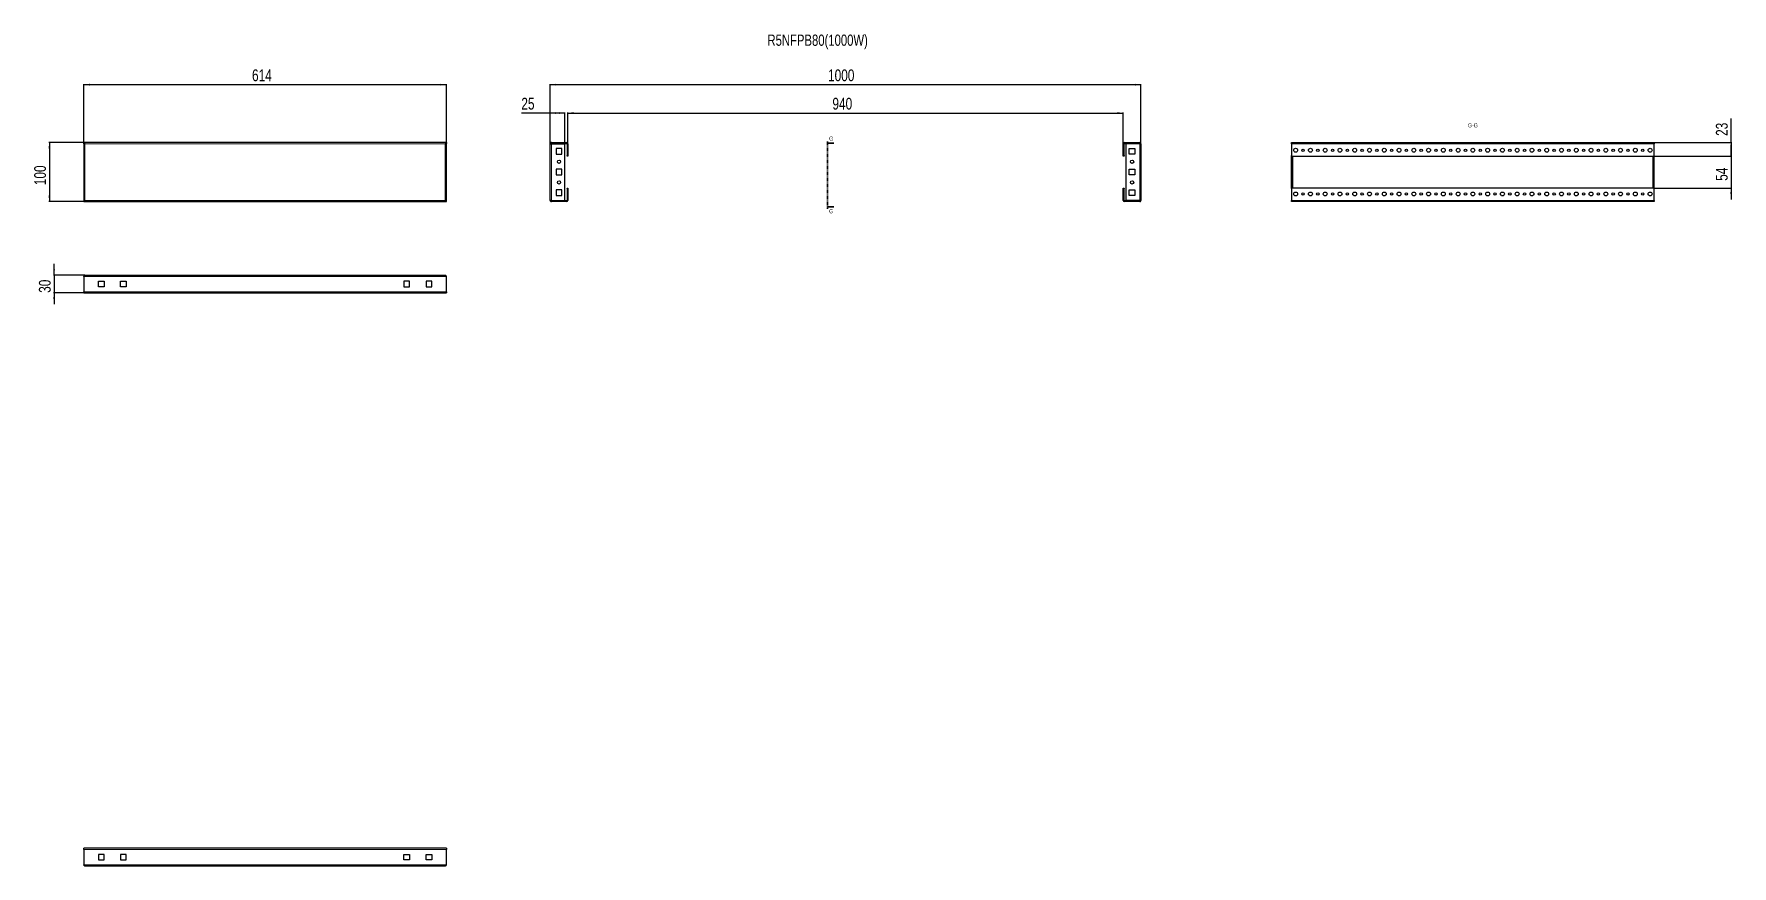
# Model space of a CAD drawing. Header units: millimetres. Extents: x -214 to 2660, y -892 to 516.
import ezdxf

# ---------------------------------------------------------------- set-up
doc = ezdxf.new("R2010")
doc.units = ezdxf.units.MM
doc.linetypes.add('CENTER', pattern=[10.16, 6.35, -1.27, 1.27, -1.27])
doc.layers.add('FORMAT', color=7, linetype='Continuous')
doc.styles.add('SLDTEXTSTYLE0', font='TXT', dxfattribs={"width": 0.75})
doc.dimstyles.new('SLDDIMSTYLE0', dxfattribs={"dimtxt": 20, "dimasz": 10, "dimexe": 0, "dimexo": 0.0625, "dimgap": 5, "dimtad": 2, "dimdec": 1, "dimrnd": 1e-09, "dimzin": 12, "dimdsep": 46, "dimtxsty": 'SLDTEXTSTYLE0', "dimsah": 1, "dimcen": 0.09, "dimadec": 0, "dimazin": 3, "dimtfac": 1, "dimtofl": 0, "dimtmove": 0, "dimatfit": 3, "dimfxl": 0, "dimfrac": 2, "dimtolj": 1, "dimtzin": 12, "dimarcsym": 0})
doc.dimstyles.new('SLDDIMSTYLE1', dxfattribs={"dimtxt": 20, "dimasz": 10, "dimexe": 0, "dimexo": 0.0625, "dimgap": 5, "dimtad": 2, "dimdec": 1, "dimrnd": 1e-09, "dimzin": 12, "dimdsep": 46, "dimtxsty": 'SLDTEXTSTYLE0', "dimsah": 1, "dimcen": 0.09, "dimadec": 0, "dimazin": 3, "dimtfac": 1, "dimtmove": 0, "dimatfit": 0, "dimfxl": 0, "dimfrac": 2, "dimtolj": 1, "dimtzin": 12, "dimarcsym": 0})

# ---------------------------------------------------------------- blocks, each defined once
blk = doc.blocks.new('_D')
at = {"layer": 'FORMAT'}
for p, q in [((-129.8, 330.6), (-129.8, 431.6)), ((484.2, 330.6), (484.2, 431.6)), ((-129.8, 430.6), (484.2, 430.6))]:
    blk.add_line(p, q, dxfattribs=at)
for points in [[(-129.8, 430.6), (-119.8, 429), (-119.8, 432.1)], [(484.2, 430.6), (474.2, 432.1), (474.2, 429)]]:
    blk.add_solid(points, dxfattribs=at)
at = {"layer": 'FORMAT', "insert": (155.1, 456.4), "char_height": 20, "attachment_point": 1, "style": 'SLDTEXTSTYLE0'}
blk.add_mtext('614', dxfattribs=at)
blk = doc.blocks.new('_D_1')
at = {"layer": 'FORMAT'}
for p, q in [((-129.8, 332.6), (-188.9, 332.6)), ((-187.9, 332.6), (-187.9, 232.6)), ((-129.8, 232.6), (-188.9, 232.6))]:
    blk.add_line(p, q, dxfattribs=at)
for points in [[(-187.9, 332.6), (-189.5, 322.6), (-186.4, 322.6)], [(-187.9, 232.6), (-186.4, 242.6), (-189.5, 242.6)]]:
    blk.add_solid(points, dxfattribs=at)
at = {"layer": 'FORMAT', "insert": (-213.7, 260.4), "char_height": 20, "attachment_point": 1, "rotation": 90, "style": 'SLDTEXTSTYLE0'}
blk.add_mtext('100', dxfattribs=at)
blk = doc.blocks.new('_D_2')
at = {"layer": 'FORMAT'}
for p, q in [((659.8, 330.5), (659.8, 431.6)), ((1659.8, 330.5), (1659.8, 431.6)), ((659.8, 430.6), (1659.8, 430.6))]:
    blk.add_line(p, q, dxfattribs=at)
for points in [[(659.8, 430.6), (669.8, 429), (669.8, 432.1)], [(1659.8, 430.6), (1649.8, 432.1), (1649.8, 429)]]:
    blk.add_solid(points, dxfattribs=at)
at = {"layer": 'FORMAT', "insert": (1130.2, 456.4), "char_height": 20, "attachment_point": 1, "style": 'SLDTEXTSTYLE0'}
blk.add_mtext('1000', dxfattribs=at)
blk = doc.blocks.new('_D_3')
at = {"layer": 'FORMAT'}
for p, q in [((689.8, 330.5), (689.8, 383.6)), ((689.8, 382.6), (1629.8, 382.6)), ((1629.8, 330.5), (1629.8, 383.6))]:
    blk.add_line(p, q, dxfattribs=at)
for points in [[(689.8, 382.6), (699.8, 381), (699.8, 384.1)], [(1629.8, 382.6), (1619.8, 384.1), (1619.8, 381)]]:
    blk.add_solid(points, dxfattribs=at)
at = {"layer": 'FORMAT', "insert": (1137.6, 408.4), "char_height": 20, "attachment_point": 1, "style": 'SLDTEXTSTYLE0'}
blk.add_mtext('940', dxfattribs=at)
blk = doc.blocks.new('_D_4')
at = {"layer": 'FORMAT'}
for p, q in [((659.8, 382.6), (611, 382.6)), ((659.8, 330.5), (659.8, 383.6)), ((684.8, 382.6), (659.8, 382.6)), ((684.8, 330.6), (684.8, 383.6))]:
    blk.add_line(p, q, dxfattribs=at)
for points in [[(659.8, 382.6), (669.8, 381), (669.8, 384.1)], [(684.8, 382.6), (674.8, 384.1), (674.8, 381)]]:
    blk.add_solid(points, dxfattribs=at)
at = {"layer": 'FORMAT', "insert": (611, 408.4), "char_height": 20, "attachment_point": 1, "style": 'SLDTEXTSTYLE0'}
blk.add_mtext('25', dxfattribs=at)
blk = doc.blocks.new('_D_5')
at = {"layer": 'FORMAT'}
for p, q in [((-179.9, 108), (-179.9, 127.3)), ((-127.7, 108), (-180.9, 108)), ((-179.9, 108), (-179.9, 78)), ((-129.8, 78), (-180.9, 78)), ((-179.9, 78), (-179.9, 58.8))]:
    blk.add_line(p, q, dxfattribs=at)
for points in [[(-179.9, 108), (-178.4, 118), (-181.5, 118)], [(-179.9, 78), (-181.5, 68), (-178.4, 68)]]:
    blk.add_solid(points, dxfattribs=at)
at = {"layer": 'FORMAT', "insert": (-205.7, 78.2), "char_height": 20, "attachment_point": 1, "rotation": 90, "style": 'SLDTEXTSTYLE0'}
blk.add_mtext('30', dxfattribs=at)
blk = doc.blocks.new('_D_6')
at = {"layer": 'FORMAT'}
for p, q in [((2658.9, 309.6), (2658.9, 328.8)), ((2527.8, 309.6), (2659.9, 309.6)), ((2658.9, 309.6), (2658.9, 255.6)), ((2527.8, 255.6), (2659.9, 255.6)), ((2658.9, 255.6), (2658.9, 236.3))]:
    blk.add_line(p, q, dxfattribs=at)
for points in [[(2658.9, 309.6), (2660.5, 319.6), (2657.4, 319.6)], [(2658.9, 255.6), (2657.4, 245.6), (2660.5, 245.6)]]:
    blk.add_solid(points, dxfattribs=at)
at = {"layer": 'FORMAT', "insert": (2633.1, 267.8), "char_height": 20, "attachment_point": 1, "rotation": 90, "style": 'SLDTEXTSTYLE0'}
blk.add_mtext('54', dxfattribs=at)
blk = doc.blocks.new('_D_7')
at = {"layer": 'FORMAT'}
for p, q in [((2658.9, 332.6), (2658.9, 373.3)), ((2528.8, 332.6), (2659.9, 332.6)), ((2658.9, 332.6), (2658.9, 309.6)), ((2527.8, 309.6), (2659.9, 309.6))]:
    blk.add_line(p, q, dxfattribs=at)
for points in [[(2658.9, 332.6), (2657.4, 322.6), (2660.5, 322.6)], [(2658.9, 309.6), (2660.5, 319.6), (2657.4, 319.6)]]:
    blk.add_solid(points, dxfattribs=at)
at = {"layer": 'FORMAT', "insert": (2633.1, 343.8), "char_height": 20, "attachment_point": 1, "rotation": 90, "style": 'SLDTEXTSTYLE0'}
blk.add_mtext('23', dxfattribs=at)

msp = doc.modelspace()

# ---------------------------------------------------------------- linework, layer by layer
at = {"color": 7, "linetype": 'Continuous', "lineweight": 25}
for p, q in [((484.22, 332.57), (-129.78, 332.57)), ((-129.78, 331.07), (-129.78, 332.57)), ((-129.78, 331.07), (-129.78, 330.57)), ((-129.78, 330.57), (-129.78, 234.57)), ((-129.78, 330.57), (-128.28, 330.57)), ((484.22, 330.57), (482.72, 330.57)), ((484.22, 332.57), (484.22, 331.07)), ((484.22, 330.57), (484.22, 331.07)), ((484.22, 234.57), (484.22, 330.57)), ((659.8, 234.67), (659.8, 330.47)), ((661.9, 332.57), (661.9, 331.07)), ((661.9, 332.57), (687.7, 332.57)), ((661.9, 331.07), (687.7, 331.07)), ((661.9, 330.57), (684.8, 330.57)), ((670.05, 322.32), (670.05, 312.82)), ((679.55, 322.32), (670.05, 322.32)), ((679.55, 312.82), (679.55, 322.32)), ((684.8, 234.57), (684.8, 330.57)), ((688.3, 330.47), (688.3, 310.57)), ((689.8, 330.47), (689.8, 310.57)), ((1629.8, 310.57), (1629.8, 330.47)), ((1631.3, 310.57), (1631.3, 330.47)), ((1631.9, 332.57), (1657.7, 332.57)), ((1631.9, 331.07), (1657.7, 331.07)), ((1634.8, 234.57), (1634.8, 330.57)), ((1657.7, 330.57), (1634.8, 330.57)), ((1640.05, 322.32), (1649.55, 322.32)), ((1640.05, 312.82), (1640.05, 322.32)), ((1649.55, 322.32), (1649.55, 312.82)), ((1657.7, 331.07), (1657.7, 332.57)), ((1659.8, 330.47), (1659.8, 234.67)), ((1914.75, 332.57), (2528.75, 332.57)), ((1914.75, 330.47), (1914.75, 332.57)), ((1914.75, 330.47), (1914.75, 310.57)), ((2528.75, 332.57), (2528.75, 330.47)), ((2528.75, 310.57), (2528.75, 330.47)), ((670.05, 312.82), (679.55, 312.82)), ((688.3, 310.57), (689.8, 310.57)), ((688.3, 309.57), (688.3, 310.57)), ((689.8, 309.57), (688.3, 309.57)), ((689.8, 310.57), (689.8, 309.57)), ((1629.8, 310.57), (1631.3, 310.57)), ((1629.8, 309.57), (1629.8, 310.57)), ((1631.3, 309.57), (1629.8, 309.57)), ((1631.3, 310.57), (1631.3, 309.57)), ((1649.55, 312.82), (1640.05, 312.82)), ((1914.75, 310.57), (1915.75, 309.57)), ((1914.75, 254.57), (1914.75, 310.57)), ((1915.75, 309.57), (2527.75, 309.57)), ((1916.25, 255.57), (1916.25, 309.57)), ((2527.25, 255.57), (2527.25, 309.57)), ((2527.75, 309.57), (2528.75, 310.57)), ((2528.75, 254.57), (2528.75, 310.57)), ((670.05, 287.32), (670.05, 277.82)), ((679.55, 287.32), (670.05, 287.32)), ((670.05, 277.82), (679.55, 277.82)), ((679.55, 277.82), (679.55, 287.32)), ((1640.05, 287.32), (1649.55, 287.32)), ((1640.05, 277.82), (1640.05, 287.32)), ((1649.55, 277.82), (1640.05, 277.82)), ((1649.55, 287.32), (1649.55, 277.82)), ((-128.28, 234.57), (-129.78, 234.57)), ((-129.78, 234.57), (-129.78, 234.07)), ((-129.78, 234.07), (-129.78, 232.57)), ((-129.78, 232.57), (484.22, 232.57)), ((482.72, 234.57), (484.22, 234.57)), ((484.22, 234.07), (484.22, 234.57)), ((484.22, 232.57), (484.22, 234.07)), ((661.9, 234.57), (684.8, 234.57)), ((661.9, 232.57), (661.9, 234.07)), ((687.7, 234.07), (661.9, 234.07)), ((687.7, 232.57), (661.9, 232.57)), ((679.55, 252.32), (670.05, 252.32)), ((670.05, 252.32), (670.05, 242.82)), ((670.05, 242.82), (679.55, 242.82)), ((679.55, 242.82), (679.55, 252.32)), ((688.3, 254.57), (688.3, 255.57)), ((688.3, 255.57), (689.8, 255.57)), ((689.8, 254.57), (688.3, 254.57)), ((688.3, 254.57), (688.3, 234.67)), ((689.8, 255.57), (689.8, 254.57)), ((689.8, 254.57), (689.8, 234.67)), ((1629.8, 255.57), (1631.3, 255.57)), ((1629.8, 254.57), (1629.8, 255.57)), ((1631.3, 254.57), (1629.8, 254.57)), ((1629.8, 234.67), (1629.8, 254.57)), ((1631.3, 255.57), (1631.3, 254.57)), ((1631.3, 234.67), (1631.3, 254.57)), ((1657.7, 234.07), (1631.9, 234.07)), ((1657.7, 232.57), (1631.9, 232.57)), ((1657.7, 234.57), (1634.8, 234.57)), ((1640.05, 252.32), (1649.55, 252.32)), ((1640.05, 242.82), (1640.05, 252.32)), ((1649.55, 242.82), (1640.05, 242.82)), ((1649.55, 252.32), (1649.55, 242.82)), ((1657.7, 234.07), (1657.7, 232.57)), ((1915.75, 255.57), (1914.75, 254.57)), ((1914.75, 254.57), (1914.75, 234.67)), ((1914.75, 232.57), (1914.75, 234.67)), ((2528.75, 232.57), (1914.75, 232.57)), ((2527.75, 255.57), (1915.75, 255.57)), ((2528.75, 254.57), (2527.75, 255.57)), ((2528.75, 234.67), (2528.75, 254.57)), ((2528.75, 234.67), (2528.75, 232.57)), ((-129.78, 105.92), (-129.78, 80.12)), ((-127.68, 108.02), (482.12, 108.02)), ((-104.78, 97.77), (-95.28, 97.77)), ((-104.78, 88.27), (-104.78, 97.77)), ((-95.28, 88.27), (-104.78, 88.27)), ((-95.28, 97.77), (-95.28, 88.27)), ((-67.28, 97.77), (-57.78, 97.77)), ((-67.28, 88.27), (-67.28, 97.77)), ((-57.78, 88.27), (-67.28, 88.27)), ((-57.78, 97.77), (-57.78, 88.27)), ((421.72, 97.77), (412.22, 97.77)), ((412.22, 97.77), (412.22, 88.27)), ((412.22, 88.27), (421.72, 88.27)), ((421.72, 88.27), (421.72, 97.77)), ((449.72, 97.77), (449.72, 88.27)), ((459.22, 97.77), (449.72, 97.77)), ((449.72, 88.27), (459.22, 88.27)), ((459.22, 88.27), (459.22, 97.77)), ((484.22, 80.12), (484.22, 105.92)), ((-129.78, 78.02), (-129.78, 80.12)), ((-129.78, 78.02), (484.22, 78.02)), ((484.22, 80.12), (484.22, 78.02)), ((-129.78, -864.08), (-129.78, -861.98)), ((484.22, -861.98), (-129.78, -861.98)), ((484.22, -861.98), (484.22, -864.08)), ((-129.78, -864.08), (-129.78, -889.88)), ((-95.28, -872.23), (-104.78, -872.23)), ((-104.78, -872.23), (-104.78, -881.73)), ((-104.78, -881.73), (-95.28, -881.73)), ((-95.28, -881.73), (-95.28, -872.23)), ((-57.78, -872.23), (-67.28, -872.23)), ((-67.28, -872.23), (-67.28, -881.73)), ((-67.28, -881.73), (-57.78, -881.73)), ((-57.78, -881.73), (-57.78, -872.23)), ((412.22, -881.73), (412.22, -872.23)), ((412.22, -872.23), (421.72, -872.23)), ((421.72, -881.73), (412.22, -881.73)), ((421.72, -872.23), (421.72, -881.73)), ((449.72, -872.23), (459.22, -872.23)), ((449.72, -881.73), (449.72, -872.23)), ((459.22, -881.73), (449.72, -881.73)), ((459.22, -872.23), (459.22, -881.73)), ((484.22, -889.88), (484.22, -864.08)), ((482.12, -891.98), (-127.68, -891.98))]:
    msp.add_line(p, q, dxfattribs=at)
at = {"color": 8, "linetype": 'Continuous', "lineweight": 18}
for p, q in [((482.12, 330.47), (-127.68, 330.47)), ((-127.68, 330.47), (-127.68, 234.67)), ((482.12, 234.67), (482.12, 330.47)), ((661.9, 234.57), (661.9, 330.57)), ((687.7, 331.07), (687.7, 332.57)), ((688.3, 330.47), (689.8, 330.47)), ((1631.3, 330.47), (1629.8, 330.47)), ((1631.9, 331.07), (1631.9, 332.57)), ((1657.7, 330.57), (1657.7, 234.57)), ((1914.75, 330.47), (2528.75, 330.47)), ((1916.85, 255.57), (1916.85, 309.57)), ((2526.65, 309.57), (2526.65, 255.57)), ((-127.68, 234.67), (482.12, 234.67)), ((687.7, 234.07), (687.7, 232.57)), ((688.3, 234.67), (689.8, 234.67)), ((1631.3, 234.67), (1629.8, 234.67)), ((1631.9, 234.07), (1631.9, 232.57)), ((2528.75, 234.67), (1914.75, 234.67)), ((-129.78, 105.92), (484.22, 105.92)), ((-129.78, 80.12), (484.22, 80.12)), ((484.22, -864.08), (-129.78, -864.08)), ((484.22, -889.88), (-129.78, -889.88))]:
    msp.add_line(p, q, dxfattribs=at)
at = {"color": 7, "linetype": 'CENTER', "lineweight": 35}
msp.add_line((1129.53, 334.64), (1129.53, 220.56), dxfattribs=at)
at = {"color": 7, "linetype": 'Continuous', "lineweight": 35}
for p, q in [((1140.17, 331.64), (1129.53, 331.64)), ((1140.17, 223.56), (1129.53, 223.56))]:
    msp.add_line(p, q, dxfattribs=at)
at = {"color": 7, "linetype": 'Continuous', "lineweight": 25}
for centre, radius in [((1921.75, 319.57), 3.25), ((1934.25, 319.57), 2.1), ((1946.75, 319.57), 3.25), ((1959.25, 319.57), 2.1), ((1971.75, 319.57), 3.25), ((1984.25, 319.57), 2.1), ((1996.75, 319.57), 3.25), ((2009.25, 319.57), 2.1), ((2021.75, 319.57), 3.25), ((2034.25, 319.57), 2.1), ((2046.75, 319.57), 3.25), ((2059.25, 319.57), 2.1), ((2071.75, 319.57), 3.25), ((2084.25, 319.57), 2.1), ((2096.75, 319.57), 3.25), ((2109.25, 319.57), 2.1), ((2121.75, 319.57), 3.25), ((2134.25, 319.57), 2.1), ((2146.75, 319.57), 3.25), ((2159.25, 319.57), 2.1), ((2171.75, 319.57), 3.25), ((2184.25, 319.57), 2.1), ((2196.75, 319.57), 3.25), ((2209.25, 319.57), 2.1), ((2221.75, 319.57), 3.25), ((2234.25, 319.57), 2.1), ((2246.75, 319.57), 3.25), ((2259.25, 319.57), 2.1), ((2271.75, 319.57), 3.25), ((2284.25, 319.57), 2.1), ((2296.75, 319.57), 3.25), ((2309.25, 319.57), 2.1), ((2321.75, 319.57), 3.25), ((2334.25, 319.57), 2.1), ((2346.75, 319.57), 3.25), ((2359.25, 319.57), 2.1), ((2371.75, 319.57), 3.25), ((2384.25, 319.57), 2.1), ((2396.75, 319.57), 3.25), ((2409.25, 319.57), 2.1), ((2421.75, 319.57), 3.25), ((2434.25, 319.57), 2.1), ((2446.75, 319.57), 3.25), ((2459.25, 319.57), 2.1), ((2471.75, 319.57), 3.25), ((2484.25, 319.57), 2.1), ((2496.75, 319.57), 3.25), ((2509.25, 319.57), 2.1), ((2521.75, 319.57), 3.25), ((674.8, 300.07), 2.75), ((1644.8, 300.07), 2.75), ((674.8, 265.07), 2.75), ((1644.8, 265.07), 2.75), ((1921.75, 245.57), 3.25), ((1934.25, 245.57), 2.1), ((1946.75, 245.57), 3.25), ((1959.25, 245.57), 2.1), ((1971.75, 245.57), 3.25), ((1984.25, 245.57), 2.1), ((1996.75, 245.57), 3.25), ((2009.25, 245.57), 2.1), ((2021.75, 245.57), 3.25), ((2034.25, 245.57), 2.1), ((2046.75, 245.57), 3.25), ((2059.25, 245.57), 2.1), ((2071.75, 245.57), 3.25), ((2084.25, 245.57), 2.1), ((2096.75, 245.57), 3.25), ((2109.25, 245.57), 2.1), ((2121.75, 245.57), 3.25), ((2134.25, 245.57), 2.1), ((2146.75, 245.57), 3.25), ((2159.25, 245.57), 2.1), ((2171.75, 245.57), 3.25), ((2184.25, 245.57), 2.1), ((2196.75, 245.57), 3.25), ((2209.25, 245.57), 2.1), ((2221.75, 245.57), 3.25), ((2234.25, 245.57), 2.1), ((2246.75, 245.57), 3.25), ((2259.25, 245.57), 2.1), ((2271.75, 245.57), 3.25), ((2284.25, 245.57), 2.1), ((2296.75, 245.57), 3.25), ((2309.25, 245.57), 2.1), ((2321.75, 245.57), 3.25), ((2334.25, 245.57), 2.1), ((2346.75, 245.57), 3.25), ((2359.25, 245.57), 2.1), ((2371.75, 245.57), 3.25), ((2384.25, 245.57), 2.1), ((2396.75, 245.57), 3.25), ((2409.25, 245.57), 2.1), ((2421.75, 245.57), 3.25), ((2434.25, 245.57), 2.1), ((2446.75, 245.57), 3.25), ((2459.25, 245.57), 2.1), ((2471.75, 245.57), 3.25), ((2484.25, 245.57), 2.1), ((2496.75, 245.57), 3.25), ((2509.25, 245.57), 2.1), ((2521.75, 245.57), 3.25)]:
    msp.add_circle(centre, radius, dxfattribs=at)
for centre, radius, start, end in [((687.7, 330.47), 2.1, 0, 90), ((687.7, 330.47), 0.6, 0, 90), ((1631.9, 330.47), 2.1, 90, 180), ((1631.9, 330.47), 0.6, 90, 180), ((687.7, 234.67), 0.6, 270, 360), ((687.7, 234.67), 2.1, 270, 0), ((1631.9, 234.67), 2.1, 180, 270), ((1631.9, 234.67), 0.6, 180, 270)]:
    msp.add_arc(centre, radius, start, end, dxfattribs=at)
for points, knots in [([(-127.68, 330.47), (-127.86, 330.75), (-128.22, 331.31), (-128.75, 332.01), (-129.27, 332.48), (-129.62, 332.54), (-129.78, 332.57)], [0, 0, 0, 0, 0.25475266, 0.50964469, 0.7645377, 1, 1, 1, 1]), ([(-127.68, 330.47), (-127.86, 330.55), (-128.23, 330.71), (-128.92, 330.98), (-129.44, 331.03), (-129.78, 331.07)], [0, 0, 0, 0, 0.2598775, 0.5197391, 1, 1, 1, 1]), ([(1659.8, 330.47), (1659.77, 330.75), (1659.7, 331.31), (1659.2, 332.01), (1658.5, 332.48), (1657.96, 332.54), (1657.7, 332.57)], [0, 0, 0, 0, 0.25475266, 0.50964469, 0.7645377, 1, 1, 1, 1]), ([(1658.3, 330.47), (1658.29, 330.55), (1658.27, 330.71), (1658.08, 330.98), (1657.85, 331.03), (1657.7, 331.07)], [0, 0, 0, 0, 0.2598775, 0.5197391, 1, 1, 1, 1]), ([(482.12, 108.02), (482.3, 107.99), (482.65, 107.92), (483.19, 107.42), (483.71, 106.72), (484.06, 106.18), (484.22, 105.92)], [0, 0, 0, 0, 0.2547527, 0.5096447, 0.7645377, 1, 1, 1, 1]), ([(-127.68, -891.98), (-127.86, -891.95), (-128.22, -891.88), (-128.75, -891.38), (-129.27, -890.68), (-129.62, -890.14), (-129.78, -889.88)], [0, 0, 0, 0, 0.25475266, 0.50964469, 0.7645377, 1, 1, 1, 1])]:
    msp.add_open_spline(points, degree=3, knots=knots, dxfattribs=at)
for points in [[(-129.78, 330.57), (-129.75, 330.56), (-129.69, 330.54), (-129.2, 330.52), (-128.51, 330.49), (-127.96, 330.47), (-127.68, 330.47)], [(484.22, 332.57), (484.04, 332.53), (483.69, 332.47), (483.17, 331.99), (482.64, 331.29), (482.29, 330.74), (482.12, 330.47)], [(484.22, 331.07), (483.87, 331.03), (483.17, 330.95), (482.47, 330.63), (482.12, 330.47)], [(482.12, 330.47), (482.39, 330.47), (482.95, 330.49), (483.64, 330.52), (484.13, 330.54), (484.19, 330.56), (484.22, 330.57)], [(661.9, 332.57), (661.63, 332.53), (661.08, 332.47), (660.38, 331.99), (659.9, 331.29), (659.83, 330.74), (659.8, 330.47)], [(659.8, 330.47), (659.83, 330.47), (659.9, 330.49), (660.38, 330.52), (661.08, 330.54), (661.63, 330.56), (661.9, 330.57)], [(661.9, 331.07), (661.74, 331.03), (661.41, 330.95), (661.34, 330.63), (661.3, 330.47)], [(1657.7, 330.57), (1657.98, 330.56), (1658.53, 330.54), (1659.22, 330.52), (1659.71, 330.49), (1659.77, 330.47), (1659.8, 330.47)], [(-129.78, 232.57), (-129.61, 232.6), (-129.26, 232.66), (-128.73, 233.15), (-128.21, 233.84), (-127.86, 234.39), (-127.68, 234.67)], [(-127.68, 234.67), (-127.96, 234.66), (-128.51, 234.64), (-129.2, 234.62), (-129.69, 234.59), (-129.75, 234.57), (-129.78, 234.57)], [(-129.78, 234.07), (-129.43, 234.1), (-128.73, 234.18), (-128.03, 234.5), (-127.68, 234.67)], [(482.12, 234.67), (482.29, 234.39), (482.64, 233.84), (483.17, 233.15), (483.69, 232.66), (484.04, 232.6), (484.22, 232.57)], [(484.22, 234.57), (484.19, 234.57), (484.13, 234.59), (483.64, 234.62), (482.95, 234.64), (482.39, 234.66), (482.12, 234.67)], [(482.12, 234.67), (482.47, 234.5), (483.17, 234.18), (483.87, 234.1), (484.22, 234.07)], [(661.9, 234.57), (661.63, 234.57), (661.08, 234.59), (660.38, 234.62), (659.9, 234.64), (659.83, 234.66), (659.8, 234.67)], [(659.8, 234.67), (659.83, 234.39), (659.9, 233.84), (660.38, 233.15), (661.08, 232.66), (661.63, 232.6), (661.9, 232.57)], [(661.3, 234.67), (661.34, 234.5), (661.41, 234.18), (661.74, 234.1), (661.9, 234.07)], [(1657.7, 234.07), (1657.86, 234.1), (1658.19, 234.18), (1658.26, 234.5), (1658.3, 234.67)], [(1657.7, 232.57), (1657.98, 232.6), (1658.53, 232.66), (1659.22, 233.15), (1659.71, 233.84), (1659.77, 234.39), (1659.8, 234.67)], [(1659.8, 234.67), (1659.77, 234.66), (1659.71, 234.64), (1659.22, 234.62), (1658.53, 234.59), (1657.98, 234.57), (1657.7, 234.57)], [(-129.78, 105.92), (-129.61, 106.19), (-129.26, 106.75), (-128.73, 107.44), (-128.21, 107.92), (-127.86, 107.99), (-127.68, 108.02)], [(484.22, -889.88), (484.04, -890.16), (483.69, -890.71), (483.17, -891.4), (482.64, -891.89), (482.29, -891.95), (482.12, -891.98)]]:
    msp.add_open_spline(points, degree=3, dxfattribs=at)
at = {"color": 7, "linetype": 'Continuous', "lineweight": 35}
for points in [[(1129.53, 331.64), (1136.53, 330.52), (1136.53, 332.76)], [(1129.53, 223.56), (1136.53, 222.44), (1136.53, 224.68)]]:
    msp.add_solid(points, dxfattribs=at)

# ---------------------------------------------------------------- texts
at = {"color": 7, "linetype": 'Continuous', "char_height": 7, "attachment_point": 1, "style": 'SLDTEXTSTYLE0'}
for insert in [(1132.03, 342.74), (1132.03, 219.86)]:
    msp.add_mtext('G', dxfattribs=dict(at, insert=insert))
at = {"layer": 'FORMAT', "style": 'SLDTEXTSTYLE0'}
for s, insert, char_height, attachment_point in [('R5NFPB80(1000W)', (1027.66, 515.37), 19.05, 1), ('G-G', (2221.77, 365.26), 7, 2)]:
    msp.add_mtext(s, dxfattribs=dict(at, insert=insert, char_height=char_height, attachment_point=attachment_point))

# ---------------------------------------------------------------- dimensions: what is measured, and where the dimension line sits
at = {"layer": 'FORMAT'}
for base, p1, p2, picture, middle in [((484.22, 430.57), (-129.78, 330.57), (484.22, 330.57), '_D', (177.22, 430.57)), ((1629.8, 382.57), (689.8, 330.47), (1629.8, 330.47), '_D_3', (1159.8, 382.57))]:
    dim = msp.add_linear_dim(base=base, p1=p1, p2=p2, dimstyle='SLDDIMSTYLE0', dxfattribs=at)
    dim.commit()
    dim.dimension.update_dxf_attribs({"geometry": picture, "text_midpoint": middle, "dimtype": 160})
for base, p1, p2, angle, dimstyle, picture, middle in [((1659.8, 430.57), (659.8, 330.47), (1659.8, 330.47), 0, 'SLDDIMSTYLE0', '_D_2', (1159.8, 430.57)), ((659.8, 382.57), (684.8, 330.57), (659.8, 330.47), 0, 'SLDDIMSTYLE0', '_D_4', (625.8, 382.57)), ((2658.92, 309.57), (2528.75, 332.57), (2527.75, 309.57), 90, 'SLDDIMSTYLE0', '_D_7', (2658.92, 358.57)), ((-187.95, 232.57), (-129.78, 332.57), (-129.78, 232.57), 90, 'SLDDIMSTYLE0', '_D_1', (-187.95, 282.57)), ((2658.92, 255.57), (2527.75, 309.57), (2527.75, 255.57), 90, 'SLDDIMSTYLE1', '_D_6', (2658.92, 282.57)), ((-179.95, 78.02), (-127.68, 108.02), (-129.78, 78.02), 90, 'SLDDIMSTYLE1', '_D_5', (-179.95, 93.02))]:
    dim = msp.add_linear_dim(base=base, p1=p1, p2=p2, angle=angle, dimstyle=dimstyle, dxfattribs=at)
    dim.commit()
    dim.dimension.update_dxf_attribs({"geometry": picture, "text_midpoint": middle, "dimtype": 160})

doc.saveas('drawing.dxf')
